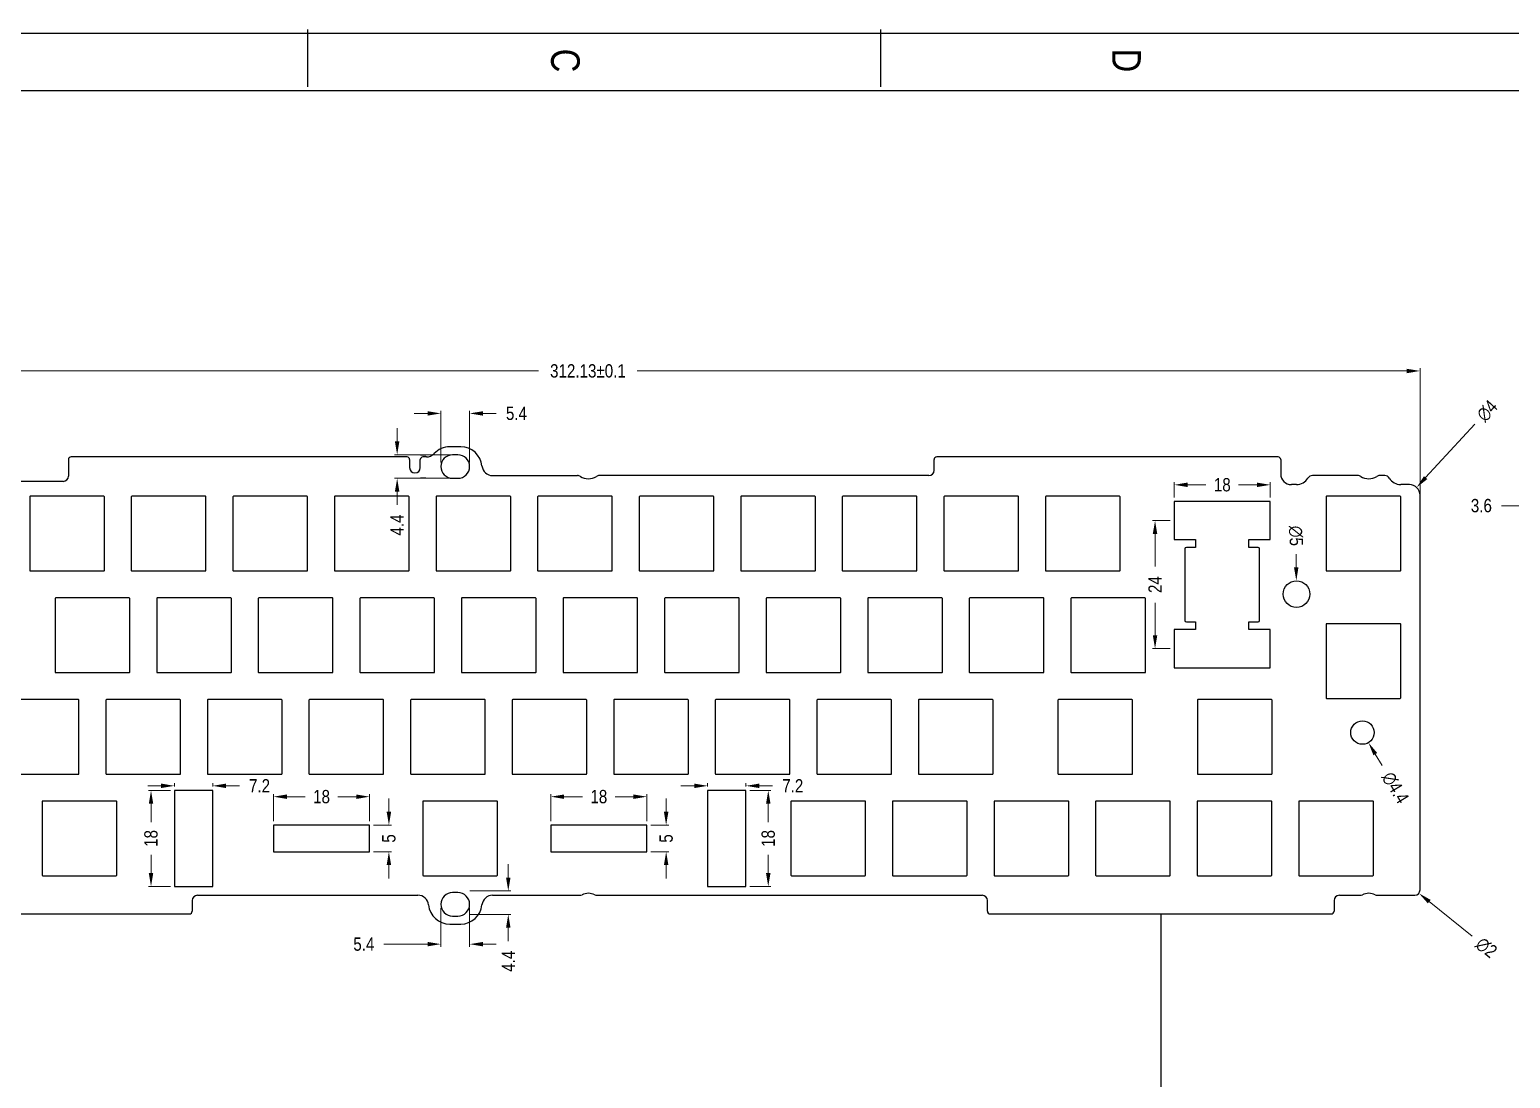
# Model space of a CAD drawing. Header units: millimetres. Extents: x 1477 to 3041, y -1339 to -925.
# Drawn here: x 2552.5 to 2830.2, y -1121.6 to -925 of the extents above; entities that cross this region are included whole.
import ezdxf

# ---------------------------------------------------------------- set-up
doc = ezdxf.new("R2010")
doc.units = ezdxf.units.MM
doc.header["$LTSCALE"] = 30.734
doc.header["$PDMODE"] = 3
doc.header["$PDSIZE"] = 8
doc.layers.get('0').update_dxf_attribs({"linetype": 'CONTINUOUS'})
doc.layers.get('Defpoints').update_dxf_attribs({"linetype": 'CONTINUOUS'})
doc.styles.get("Standard").update_dxf_attribs({"font": 'txt', "width": 0.85})
doc.dimstyles.new('YanXiu', dxfattribs={"dimscale": 2.5, "dimtxt": 3, "dimasz": 2, "dimexe": 0.66, "dimexo": 0.66, "dimgap": 0.66, "dimtad": 0, "dimdsep": 46, "dimtxsty": 'STANDARD', "dimcen": 0, "dimclrd": 3, "dimclre": 6, "dimclrt": 3, "dimazin": 2, "dimtm": 1e-09, "dimtfac": 1, "dimtofl": 0, "dimtmove": 0, "dimatfit": 3, "dimfxl": 1, "dimlwd": 5, "dimlwe": 5, "dimarcsym": 0})

# ---------------------------------------------------------------- blocks, each defined once
blk = doc.blocks.new('*D132')
at = {"color": 3, "lineweight": 5}
for p, q in [((2627.13, -996.93), (2624.63, -996.93)), ((2629.63, -1006.14), (2629.63, -996.43)), ((2635.03, -1006.14), (2635.03, -996.43)), ((2637.53, -996.93), (2640.03, -996.93))]:
    blk.add_line(p, q, dxfattribs=at)
at = {"color": 3}
for points in [[(2627.13, -996.52), (2627.13, -997.35), (2629.63, -996.93)], [(2637.53, -996.52), (2637.53, -997.35), (2635.03, -996.93)]]:
    blk.add_solid(points, dxfattribs=at)
at = {"layer": 'Defpoints', "color": 0}
for p in [(2635.03, -996.93), (2629.63, -1006.89), (2635.03, -1006.89)]:
    blk.add_point(p, dxfattribs=at)
at = {"color": 3, "insert": (2643.81, -996.93), "char_height": 2.5, "attachment_point": 5}
blk.add_mtext('5.4', dxfattribs=at)
blk = doc.blocks.new('*D133')
at = {"color": 3, "lineweight": 5}
for p, q in [((2621.44, -1002.19), (2621.44, -999.69)), ((2631.58, -1004.69), (2620.94, -1004.69)), ((2631.58, -1009.09), (2620.94, -1009.09)), ((2621.44, -1011.59), (2621.44, -1014.09))]:
    blk.add_line(p, q, dxfattribs=at)
at = {"color": 3}
for points in [[(2621.02, -1002.19), (2621.85, -1002.19), (2621.44, -1004.69)], [(2621.02, -1011.59), (2621.85, -1011.59), (2621.44, -1009.09)]]:
    blk.add_solid(points, dxfattribs=at)
at = {"layer": 'Defpoints', "color": 0}
for p in [(2632.33, -1004.69), (2621.44, -1009.09), (2632.33, -1009.09)]:
    blk.add_point(p, dxfattribs=at)
at = {"color": 3, "insert": (2621.44, -1017.87), "char_height": 2.5, "attachment_point": 5, "rotation": 90}
blk.add_mtext('4.4', dxfattribs=at)
blk = doc.blocks.new('*D138')
at = {"color": 3, "lineweight": 5}
for p, q in [((2687.61, -1067.63), (2691.54, -1067.63)), ((2691.04, -1070.13), (2691.04, -1073.56)), ((2691.04, -1083.13), (2691.04, -1079.69)), ((2687.61, -1085.63), (2691.54, -1085.63))]:
    blk.add_line(p, q, dxfattribs=at)
at = {"color": 3}
for points in [[(2690.62, -1070.13), (2691.46, -1070.13), (2691.04, -1067.63)], [(2690.62, -1083.13), (2691.46, -1083.13), (2691.04, -1085.63)]]:
    blk.add_solid(points, dxfattribs=at)
at = {"layer": 'Defpoints', "color": 0}
for p in [(2686.86, -1067.63), (2691.04, -1067.63), (2686.86, -1085.63)]:
    blk.add_point(p, dxfattribs=at)
at = {"color": 3, "insert": (2691.04, -1076.63), "char_height": 2.5, "attachment_point": 5, "rotation": 90}
blk.add_mtext('18', dxfattribs=at)
blk = doc.blocks.new('*D139')
at = {"color": 3, "lineweight": 5}
for p, q in [((2650.26, -1073.38), (2650.26, -1068.3)), ((2652.76, -1068.8), (2656.19, -1068.8)), ((2665.76, -1068.8), (2662.32, -1068.8)), ((2668.26, -1073.38), (2668.26, -1068.3))]:
    blk.add_line(p, q, dxfattribs=at)
at = {"color": 3}
for points in [[(2652.76, -1068.38), (2652.76, -1069.22), (2650.26, -1068.8)], [(2665.76, -1068.38), (2665.76, -1069.22), (2668.26, -1068.8)]]:
    blk.add_solid(points, dxfattribs=at)
at = {"layer": 'Defpoints', "color": 0}
for p in [(2668.26, -1068.8), (2650.26, -1074.13), (2668.26, -1074.13)]:
    blk.add_point(p, dxfattribs=at)
at = {"color": 3, "insert": (2659.26, -1068.8), "char_height": 2.5, "attachment_point": 5}
blk.add_mtext('18', dxfattribs=at)
blk = doc.blocks.new('*D140')
at = {"color": 3, "lineweight": 5}
for p, q in [((2671.89, -1071.63), (2671.89, -1069.13)), ((2669.01, -1074.13), (2672.39, -1074.13)), ((2669.01, -1079.13), (2672.39, -1079.13)), ((2671.89, -1081.63), (2671.89, -1084.13))]:
    blk.add_line(p, q, dxfattribs=at)
at = {"color": 3}
for points in [[(2671.47, -1071.63), (2672.31, -1071.63), (2671.89, -1074.13)], [(2671.47, -1081.63), (2672.31, -1081.63), (2671.89, -1079.13)]]:
    blk.add_solid(points, dxfattribs=at)
at = {"layer": 'Defpoints', "color": 0}
for p in [(2668.26, -1074.13), (2668.26, -1079.13), (2671.89, -1079.13)]:
    blk.add_point(p, dxfattribs=at)
at = {"color": 3, "insert": (2671.89, -1076.63), "char_height": 2.5, "attachment_point": 5, "rotation": 90}
blk.add_mtext('5', dxfattribs=at)
blk = doc.blocks.new('*D141')
at = {"color": 3, "lineweight": 5}
for p, q in [((2598.26, -1073.38), (2598.26, -1068.3)), ((2600.76, -1068.8), (2604.19, -1068.8)), ((2613.76, -1068.8), (2610.32, -1068.8)), ((2616.26, -1073.38), (2616.26, -1068.3))]:
    blk.add_line(p, q, dxfattribs=at)
at = {"color": 3}
for points in [[(2600.76, -1068.38), (2600.76, -1069.22), (2598.26, -1068.8)], [(2613.76, -1068.38), (2613.76, -1069.22), (2616.26, -1068.8)]]:
    blk.add_solid(points, dxfattribs=at)
at = {"layer": 'Defpoints', "color": 0}
for p in [(2616.26, -1068.8), (2598.26, -1074.13), (2616.26, -1074.13)]:
    blk.add_point(p, dxfattribs=at)
at = {"color": 3, "insert": (2607.26, -1068.8), "char_height": 2.5, "attachment_point": 5}
blk.add_mtext('18', dxfattribs=at)
blk = doc.blocks.new('*D142')
at = {"color": 3, "lineweight": 5}
for p, q in [((2619.89, -1071.63), (2619.89, -1069.13)), ((2617.01, -1074.13), (2620.39, -1074.13)), ((2617.01, -1079.13), (2620.39, -1079.13)), ((2619.89, -1081.63), (2619.89, -1084.13))]:
    blk.add_line(p, q, dxfattribs=at)
at = {"color": 3}
for points in [[(2619.47, -1071.63), (2620.31, -1071.63), (2619.89, -1074.13)], [(2619.47, -1081.63), (2620.31, -1081.63), (2619.89, -1079.13)]]:
    blk.add_solid(points, dxfattribs=at)
at = {"layer": 'Defpoints', "color": 0}
for p in [(2616.26, -1074.13), (2616.26, -1079.13), (2619.89, -1079.13)]:
    blk.add_point(p, dxfattribs=at)
at = {"color": 3, "insert": (2619.89, -1076.63), "char_height": 2.5, "attachment_point": 5, "rotation": 90}
blk.add_mtext('5', dxfattribs=at)
blk = doc.blocks.new('*D143')
at = {"color": 3, "lineweight": 5}
for p, q in [((2578.91, -1067.63), (2574.78, -1067.63)), ((2575.28, -1070.13), (2575.28, -1073.56)), ((2575.28, -1083.13), (2575.28, -1079.69)), ((2578.91, -1085.63), (2574.78, -1085.63))]:
    blk.add_line(p, q, dxfattribs=at)
at = {"color": 3}
for points in [[(2574.86, -1070.13), (2575.69, -1070.13), (2575.28, -1067.63)], [(2574.86, -1083.13), (2575.69, -1083.13), (2575.28, -1085.63)]]:
    blk.add_solid(points, dxfattribs=at)
at = {"layer": 'Defpoints', "color": 0}
for p in [(2579.66, -1067.63), (2575.28, -1085.63), (2579.66, -1085.63)]:
    blk.add_point(p, dxfattribs=at)
at = {"color": 3, "insert": (2575.28, -1076.63), "char_height": 2.5, "attachment_point": 5, "rotation": 90}
blk.add_mtext('18', dxfattribs=at)
blk = doc.blocks.new('*D144')
at = {"color": 3, "lineweight": 5}
for p, q in [((2579.66, -1066.88), (2579.66, -1066.26)), ((2586.86, -1066.88), (2586.86, -1066.26)), ((2577.16, -1066.76), (2574.66, -1066.76)), ((2589.36, -1066.76), (2591.86, -1066.76))]:
    blk.add_line(p, q, dxfattribs=at)
at = {"color": 3}
for points in [[(2577.16, -1066.34), (2577.16, -1067.18), (2579.66, -1066.76)], [(2589.36, -1066.34), (2589.36, -1067.18), (2586.86, -1066.76)]]:
    blk.add_solid(points, dxfattribs=at)
at = {"layer": 'Defpoints', "color": 0}
for p in [(2579.66, -1067.63), (2586.86, -1066.76), (2586.86, -1067.63)]:
    blk.add_point(p, dxfattribs=at)
at = {"color": 3, "insert": (2595.63, -1066.76), "char_height": 2.5, "attachment_point": 5}
blk.add_mtext('7.2', dxfattribs=at)
blk = doc.blocks.new('*D145')
at = {"color": 3, "lineweight": 5}
for p, q in [((2679.66, -1066.88), (2679.66, -1066.26)), ((2686.86, -1066.88), (2686.86, -1066.26)), ((2677.16, -1066.76), (2674.66, -1066.76)), ((2689.36, -1066.76), (2691.86, -1066.76))]:
    blk.add_line(p, q, dxfattribs=at)
at = {"color": 3}
for points in [[(2677.16, -1066.34), (2677.16, -1067.18), (2679.66, -1066.76)], [(2689.36, -1066.34), (2689.36, -1067.18), (2686.86, -1066.76)]]:
    blk.add_solid(points, dxfattribs=at)
at = {"layer": 'Defpoints', "color": 0}
for p in [(2679.66, -1067.63), (2686.86, -1066.76), (2686.86, -1067.63)]:
    blk.add_point(p, dxfattribs=at)
at = {"color": 3, "insert": (2695.63, -1066.76), "char_height": 2.5, "attachment_point": 5}
blk.add_mtext('7.2', dxfattribs=at)
blk = doc.blocks.new('*D146')
at = {"color": 3, "lineweight": 5}
for p, q in [((2509.72, -1011.73), (2509.72, -999.79)), ((2512.22, -1000.29), (2521.22, -1000.29)), ((2523.72, -1011.73), (2523.72, -999.79)), ((2523.72, -1000.29), (2534.09, -1000.29))]:
    blk.add_line(p, q, dxfattribs=at)
at = {"color": 3}
for points in [[(2512.22, -999.88), (2512.22, -1000.71), (2509.72, -1000.29)], [(2521.22, -999.88), (2521.22, -1000.71), (2523.72, -1000.29)]]:
    blk.add_solid(points, dxfattribs=at)
at = {"layer": 'Defpoints', "color": 0}
for p in [(2523.72, -1000.29), (2509.72, -1012.48), (2523.72, -1012.48)]:
    blk.add_point(p, dxfattribs=at)
at = {"color": 3, "insert": (2542.37, -1000.29), "char_height": 2.5, "attachment_point": 5}
blk.add_mtext('14.00{\\H0.7x;\\S+0.06^ -0;}', dxfattribs=at)
blk = doc.blocks.new('*D158')
at = {"color": 3, "lineweight": 5}
for p, q in [((2501.15, -1008.84), (2501.15, -988.47)), ((2813.28, -1013.55), (2813.28, -988.47)), ((2503.65, -988.97), (2647.95, -988.97)), ((2810.78, -988.97), (2666.48, -988.97))]:
    blk.add_line(p, q, dxfattribs=at)
at = {"color": 3}
for points in [[(2503.65, -988.56), (2503.65, -989.39), (2501.15, -988.97)], [(2810.78, -988.56), (2810.78, -989.39), (2813.28, -988.97)]]:
    blk.add_solid(points, dxfattribs=at)
at = {"layer": 'Defpoints', "color": 0}
for p in [(2813.28, -988.97), (2501.15, -1009.59), (2813.28, -1014.3)]:
    blk.add_point(p, dxfattribs=at)
at = {"color": 3, "insert": (2657.22, -988.97), "char_height": 2.5, "attachment_point": 5}
blk.add_mtext('312.13%%P0.1', dxfattribs=at)
blk = doc.blocks.new('*D161')
at = {"color": 3, "lineweight": 5}
for p, q in [((2837.23, -1014.23), (2828.55, -1014.23)), ((2839.73, -1017.23), (2839.73, -1013.73)), ((2843.33, -1017.23), (2843.33, -1013.73)), ((2845.83, -1014.23), (2848.33, -1014.23))]:
    blk.add_line(p, q, dxfattribs=at)
at = {"color": 3}
for points in [[(2837.23, -1013.81), (2837.23, -1014.65), (2839.73, -1014.23)], [(2845.83, -1013.81), (2845.83, -1014.65), (2843.33, -1014.23)]]:
    blk.add_solid(points, dxfattribs=at)
at = {"layer": 'Defpoints', "color": 0}
for p in [(2843.33, -1014.23), (2839.73, -1017.98), (2843.33, -1017.98)]:
    blk.add_point(p, dxfattribs=at)
at = {"color": 3, "insert": (2824.78, -1014.23), "char_height": 2.5, "attachment_point": 5}
blk.add_mtext('3.6', dxfattribs=at)
blk = doc.blocks.new('*D162')
at = {"color": 3, "lineweight": 5}
blk.add_line((2790.03, -1023.31), (2790.05, -1025.81), dxfattribs=at)
at = {"color": 3}
blk.add_solid([(2790.47, -1025.8), (2789.64, -1025.81), (2790.08, -1028.31)], dxfattribs=at)
at = {"layer": 'Defpoints', "color": 0}
for p in [(2790.08, -1028.31), (2790.14, -1033.31)]:
    blk.add_point(p, dxfattribs=at)
at = {"color": 3, "insert": (2789.99, -1019.89), "char_height": 2.5, "attachment_point": 5, "rotation": 270.636}
blk.add_mtext('∅5', dxfattribs=at)
blk = doc.blocks.new('*D163')
at = {"color": 3, "lineweight": 5}
blk.add_line((2806.17, -1062.96), (2804.89, -1060.82), dxfattribs=at)
at = {"color": 3}
blk.add_solid([(2805.24, -1060.6), (2804.53, -1061.03), (2803.61, -1058.67)], dxfattribs=at)
at = {"layer": 'Defpoints', "color": 0}
for p in [(2801.35, -1054.89), (2803.61, -1058.67)]:
    blk.add_point(p, dxfattribs=at)
at = {"color": 3, "insert": (2808.64, -1067.12), "char_height": 2.5, "attachment_point": 5, "rotation": 300.7848}
blk.add_mtext('∅4.4', dxfattribs=at)
blk = doc.blocks.new('*D164')
at = {"color": 3, "lineweight": 5}
blk.add_line((2823.55, -998.97), (2814.33, -1008.97), dxfattribs=at)
at = {"color": 3}
blk.add_solid([(2814.02, -1008.69), (2814.64, -1009.25), (2812.64, -1010.81)], dxfattribs=at)
at = {"layer": 'Defpoints', "color": 0}
for p in [(2812.64, -1010.81), (2809.92, -1013.75)]:
    blk.add_point(p, dxfattribs=at)
at = {"color": 3, "insert": (2825.87, -996.45), "char_height": 2.5, "attachment_point": 5, "rotation": 47.3228}
blk.add_mtext('∅4', dxfattribs=at)
blk = doc.blocks.new('*D165')
at = {"color": 3, "lineweight": 5}
blk.add_line((2823.05, -1094.97), (2815, -1088.48), dxfattribs=at)
at = {"color": 3}
blk.add_solid([(2815.27, -1088.15), (2814.74, -1088.8), (2813.06, -1086.91)], dxfattribs=at)
at = {"layer": 'Defpoints', "color": 0}
for p in [(2811.5, -1085.65), (2813.06, -1086.91)]:
    blk.add_point(p, dxfattribs=at)
at = {"color": 3, "insert": (2825.71, -1097.11), "char_height": 2.5, "attachment_point": 5, "rotation": 321.099}
blk.add_mtext('∅2', dxfattribs=at)
blk = doc.blocks.new('*D149')
at = {"color": 3, "lineweight": 5}
for p, q in [((2642.28, -1083.98), (2642.28, -1081.48)), ((2635.08, -1086.48), (2642.78, -1086.48)), ((2635.08, -1090.88), (2642.78, -1090.88)), ((2642.28, -1093.38), (2642.28, -1095.88))]:
    blk.add_line(p, q, dxfattribs=at)
at = {"color": 3}
for points in [[(2641.86, -1083.98), (2642.7, -1083.98), (2642.28, -1086.48)], [(2641.86, -1093.38), (2642.7, -1093.38), (2642.28, -1090.88)]]:
    blk.add_solid(points, dxfattribs=at)
at = {"layer": 'Defpoints', "color": 0}
for p in [(2634.33, -1086.48), (2634.33, -1090.88), (2642.28, -1090.88)]:
    blk.add_point(p, dxfattribs=at)
at = {"color": 3, "insert": (2642.28, -1099.65), "char_height": 2.5, "attachment_point": 5, "rotation": 90}
blk.add_mtext('4.4', dxfattribs=at)
blk = doc.blocks.new('*D150')
at = {"color": 3, "lineweight": 5}
for p, q in [((2629.63, -1089.73), (2629.63, -1096.95)), ((2635.03, -1089.73), (2635.03, -1096.95)), ((2627.13, -1096.45), (2618.97, -1096.45)), ((2637.53, -1096.45), (2640.03, -1096.45))]:
    blk.add_line(p, q, dxfattribs=at)
at = {"color": 3}
for points in [[(2627.13, -1096.03), (2627.13, -1096.86), (2629.63, -1096.45)], [(2637.53, -1096.03), (2637.53, -1096.86), (2635.03, -1096.45)]]:
    blk.add_solid(points, dxfattribs=at)
at = {"layer": 'Defpoints', "color": 0}
for p in [(2629.63, -1088.98), (2635.03, -1088.98), (2635.03, -1096.45)]:
    blk.add_point(p, dxfattribs=at)
at = {"color": 3, "insert": (2615.19, -1096.45), "char_height": 2.5, "attachment_point": 5}
blk.add_mtext('5.4', dxfattribs=at)
blk = doc.blocks.new('*D174')
at = {"color": 3, "lineweight": 5}
for p, q in [((2766.44, -1017.03), (2763.08, -1017.03)), ((2763.58, -1019.53), (2763.58, -1025.61)), ((2763.58, -1038.53), (2763.58, -1032.45)), ((2766.44, -1041.03), (2763.08, -1041.03))]:
    blk.add_line(p, q, dxfattribs=at)
at = {"color": 3}
for points in [[(2763.16, -1019.53), (2764, -1019.53), (2763.58, -1017.03)], [(2763.16, -1038.53), (2764, -1038.53), (2763.58, -1041.03)]]:
    blk.add_solid(points, dxfattribs=at)
at = {"layer": 'Defpoints', "color": 0}
for p in [(2767.19, -1017.03), (2763.58, -1041.03), (2767.19, -1041.03)]:
    blk.add_point(p, dxfattribs=at)
at = {"color": 3, "insert": (2763.58, -1029.03), "char_height": 2.5, "attachment_point": 5, "rotation": 90}
blk.add_mtext('24', dxfattribs=at)
blk = doc.blocks.new('*D175')
at = {"color": 3, "lineweight": 5}
for p, q in [((2767.19, -1012.71), (2767.19, -1009.82)), ((2769.69, -1010.32), (2773.12, -1010.32)), ((2782.69, -1010.32), (2779.25, -1010.32)), ((2785.19, -1012.71), (2785.19, -1009.82))]:
    blk.add_line(p, q, dxfattribs=at)
at = {"color": 3}
for points in [[(2769.69, -1009.9), (2769.69, -1010.74), (2767.19, -1010.32)], [(2782.69, -1009.9), (2782.69, -1010.74), (2785.19, -1010.32)]]:
    blk.add_solid(points, dxfattribs=at)
at = {"layer": 'Defpoints', "color": 0}
for p in [(2767.19, -1010.32), (2767.19, -1013.46), (2785.19, -1013.46)]:
    blk.add_point(p, dxfattribs=at)
at = {"color": 3, "insert": (2776.19, -1010.32), "char_height": 2.5, "attachment_point": 5}
blk.add_mtext('18', dxfattribs=at)

msp = doc.modelspace()

# ---------------------------------------------------------------- linework, layer by layer
at = {"color": 7, "linetype": 'Continuous'}
for p, q in [((2413.115, -925.642), (3040.798, -925.642)), ((2604.627, -924.969), (2604.627, -935.717)), ((2712.106, -924.969), (2712.106, -935.717)), ((2423.863, -936.39), (3040.798, -936.39)), ((2598.285, -1005.09), (2560.285, -1005.09)), ((2623.285, -1005.09), (2560.285, -1005.09)), ((2625.833, -1004.69), (2626.833, -1004.69)), ((2626.922, -1005.09), (2626.285, -1005.09)), ((2633.363, -1003.19), (2631.303, -1003.19)), ((2632.833, -1004.69), (2631.833, -1004.69)), ((2786.644, -1005.09), (2722.644, -1005.09)), ((2559.785, -1005.59), (2559.785, -1008.678)), ((2559.785, -1005.59), (2559.785, -1008.678)), ((2623.785, -1005.59), (2623.785, -1007.09)), ((2625.785, -1007.09), (2625.785, -1005.59)), ((2722.144, -1007.59), (2722.144, -1005.59)), ((2787.144, -1005.59), (2787.144, -1008.278)), ((2558.785, -1009.678), (2532.171, -1009.678)), ((2626.833, -1009.09), (2625.833, -1009.09)), ((2631.833, -1009.09), (2632.833, -1009.09)), ((2721.144, -1008.59), (2659.36, -1008.59)), ((2790.109, -1010.278), (2789.144, -1010.278)), ((2801.613, -1008.59), (2793.103, -1008.59)), ((2806.655, -1008.59), (2805.717, -1008.59)), ((2811.28, -1010.278), (2809.649, -1010.278)), ((2552.53, -1012.578), (2552.53, -1026.378)), ((2566.43, -1012.478), (2552.63, -1012.478)), ((2566.53, -1026.378), (2566.53, -1012.578)), ((2571.58, -1012.578), (2571.58, -1026.378)), ((2585.48, -1012.478), (2571.68, -1012.478)), ((2585.58, -1026.378), (2585.58, -1012.578)), ((2590.63, -1012.578), (2590.63, -1026.378)), ((2604.53, -1012.478), (2590.73, -1012.478)), ((2604.63, -1026.378), (2604.63, -1012.578)), ((2609.68, -1012.578), (2609.68, -1026.378)), ((2623.58, -1012.478), (2609.78, -1012.478)), ((2623.68, -1026.378), (2623.68, -1012.578)), ((2628.73, -1012.578), (2628.73, -1026.378)), ((2642.63, -1012.478), (2628.83, -1012.478)), ((2642.73, -1026.378), (2642.73, -1012.578)), ((2647.78, -1012.578), (2647.78, -1026.378)), ((2661.68, -1012.478), (2647.88, -1012.478)), ((2661.78, -1026.378), (2661.78, -1012.578)), ((2666.83, -1012.578), (2666.83, -1026.378)), ((2680.73, -1012.478), (2666.93, -1012.478)), ((2680.83, -1026.378), (2680.83, -1012.578)), ((2685.88, -1012.578), (2685.88, -1026.378)), ((2699.78, -1012.478), (2685.98, -1012.478)), ((2699.88, -1026.378), (2699.88, -1012.578)), ((2704.93, -1012.578), (2704.93, -1026.378)), ((2718.83, -1012.478), (2705.03, -1012.478)), ((2718.93, -1026.378), (2718.93, -1012.578)), ((2723.98, -1012.578), (2723.98, -1026.378)), ((2737.88, -1012.478), (2724.08, -1012.478)), ((2737.98, -1026.378), (2737.98, -1012.578)), ((2743.03, -1012.578), (2743.03, -1026.378)), ((2756.93, -1012.478), (2743.13, -1012.478)), ((2757.03, -1026.378), (2757.03, -1012.578)), ((2795.65, -1012.578), (2795.65, -1026.378)), ((2809.55, -1012.478), (2795.75, -1012.478)), ((2809.65, -1026.378), (2809.65, -1012.578)), ((2813.28, -1086.278), (2813.28, -1012.278)), ((2552.63, -1026.478), (2566.43, -1026.478)), ((2571.68, -1026.478), (2585.48, -1026.478)), ((2590.73, -1026.478), (2604.53, -1026.478)), ((2609.78, -1026.478), (2623.58, -1026.478)), ((2628.83, -1026.478), (2642.63, -1026.478)), ((2647.88, -1026.478), (2661.68, -1026.478)), ((2666.93, -1026.478), (2680.73, -1026.478)), ((2685.98, -1026.478), (2699.78, -1026.478)), ((2705.03, -1026.478), (2718.83, -1026.478)), ((2724.08, -1026.478), (2737.88, -1026.478)), ((2743.13, -1026.478), (2756.93, -1026.478)), ((2795.75, -1026.478), (2809.55, -1026.478)), ((2557.295, -1031.628), (2557.295, -1045.428)), ((2571.195, -1031.528), (2557.395, -1031.528)), ((2571.295, -1045.428), (2571.295, -1031.628)), ((2576.345, -1031.628), (2576.345, -1045.428)), ((2590.245, -1031.528), (2576.445, -1031.528)), ((2590.345, -1045.428), (2590.345, -1031.628)), ((2595.395, -1031.628), (2595.395, -1045.428)), ((2609.295, -1031.528), (2595.495, -1031.528)), ((2609.395, -1045.428), (2609.395, -1031.628)), ((2614.445, -1031.628), (2614.445, -1045.428)), ((2628.345, -1031.528), (2614.545, -1031.528)), ((2628.445, -1045.428), (2628.445, -1031.628)), ((2633.495, -1031.628), (2633.495, -1045.428)), ((2647.395, -1031.528), (2633.595, -1031.528)), ((2647.495, -1045.428), (2647.495, -1031.628)), ((2652.545, -1031.628), (2652.545, -1045.428)), ((2666.445, -1031.528), (2652.645, -1031.528)), ((2666.545, -1045.428), (2666.545, -1031.628)), ((2671.595, -1031.628), (2671.595, -1045.428)), ((2685.495, -1031.528), (2671.695, -1031.528)), ((2685.595, -1045.428), (2685.595, -1031.628)), ((2690.645, -1031.628), (2690.645, -1045.428)), ((2704.545, -1031.528), (2690.745, -1031.528)), ((2704.645, -1045.428), (2704.645, -1031.628)), ((2709.695, -1031.628), (2709.695, -1045.428)), ((2723.595, -1031.528), (2709.795, -1031.528)), ((2723.695, -1045.428), (2723.695, -1031.628)), ((2728.745, -1031.628), (2728.745, -1045.428)), ((2742.645, -1031.528), (2728.845, -1031.528)), ((2742.745, -1045.428), (2742.745, -1031.628)), ((2795.65, -1036.465), (2795.65, -1050.265)), ((2809.55, -1036.365), (2795.75, -1036.365)), ((2809.65, -1050.265), (2809.65, -1036.465)), ((2557.395, -1045.528), (2571.195, -1045.528)), ((2576.445, -1045.528), (2590.245, -1045.528)), ((2595.495, -1045.528), (2609.295, -1045.528)), ((2614.545, -1045.528), (2628.345, -1045.528)), ((2633.595, -1045.528), (2647.395, -1045.528)), ((2652.645, -1045.528), (2666.445, -1045.528)), ((2671.695, -1045.528), (2685.495, -1045.528)), ((2690.745, -1045.528), (2704.545, -1045.528)), ((2709.795, -1045.528), (2723.595, -1045.528)), ((2728.845, -1045.528), (2742.645, -1045.528)), ((2561.655, -1050.578), (2547.855, -1050.578)), ((2561.755, -1064.478), (2561.755, -1050.678)), ((2566.805, -1050.678), (2566.805, -1064.478)), ((2580.705, -1050.578), (2566.905, -1050.578)), ((2580.805, -1064.478), (2580.805, -1050.678)), ((2585.855, -1050.678), (2585.855, -1064.478)), ((2599.755, -1050.578), (2585.955, -1050.578)), ((2599.855, -1064.478), (2599.855, -1050.678)), ((2604.905, -1050.678), (2604.905, -1064.478)), ((2618.805, -1050.578), (2605.005, -1050.578)), ((2618.905, -1064.478), (2618.905, -1050.678)), ((2623.955, -1050.678), (2623.955, -1064.478)), ((2637.855, -1050.578), (2624.055, -1050.578)), ((2637.955, -1064.478), (2637.955, -1050.678)), ((2643.005, -1050.678), (2643.005, -1064.478)), ((2656.905, -1050.578), (2643.105, -1050.578)), ((2657.005, -1064.478), (2657.005, -1050.678)), ((2662.055, -1050.678), (2662.055, -1064.478)), ((2675.955, -1050.578), (2662.155, -1050.578)), ((2676.055, -1064.478), (2676.055, -1050.678)), ((2681.105, -1050.678), (2681.105, -1064.478)), ((2695.005, -1050.578), (2681.205, -1050.578)), ((2695.105, -1064.478), (2695.105, -1050.678)), ((2700.155, -1050.678), (2700.155, -1064.478)), ((2714.055, -1050.578), (2700.255, -1050.578)), ((2714.155, -1064.478), (2714.155, -1050.678)), ((2719.205, -1050.678), (2719.205, -1064.478)), ((2733.105, -1050.578), (2719.305, -1050.578)), ((2733.205, -1064.478), (2733.205, -1050.678)), ((2745.35, -1050.678), (2745.35, -1064.478)), ((2759.25, -1050.578), (2745.45, -1050.578)), ((2759.35, -1064.478), (2759.35, -1050.678)), ((2771.525, -1050.678), (2771.525, -1064.478)), ((2785.425, -1050.578), (2771.625, -1050.578)), ((2785.525, -1064.478), (2785.525, -1050.678)), ((2795.75, -1050.365), (2809.55, -1050.365)), ((2547.855, -1064.578), (2561.655, -1064.578)), ((2566.905, -1064.578), (2580.705, -1064.578)), ((2585.955, -1064.578), (2599.755, -1064.578)), ((2605.005, -1064.578), (2618.805, -1064.578)), ((2624.055, -1064.578), (2637.855, -1064.578)), ((2643.105, -1064.578), (2656.905, -1064.578)), ((2662.155, -1064.578), (2675.955, -1064.578)), ((2681.205, -1064.578), (2695.005, -1064.578)), ((2700.255, -1064.578), (2714.055, -1064.578)), ((2719.305, -1064.578), (2733.105, -1064.578)), ((2745.45, -1064.578), (2759.25, -1064.578)), ((2771.625, -1064.578), (2785.425, -1064.578)), ((2579.655, -1067.628), (2579.655, -1085.628)), ((2586.855, -1067.628), (2579.655, -1067.628)), ((2586.855, -1085.628), (2586.855, -1067.628)), ((2686.855, -1067.628), (2679.655, -1067.628)), ((2679.655, -1067.628), (2679.655, -1085.628)), ((2686.855, -1085.628), (2686.855, -1067.628)), ((2554.86, -1069.728), (2554.86, -1083.528)), ((2568.76, -1069.628), (2554.96, -1069.628)), ((2568.86, -1083.528), (2568.86, -1069.728)), ((2626.255, -1069.728), (2626.255, -1083.528)), ((2640.155, -1069.628), (2626.355, -1069.628)), ((2640.255, -1083.528), (2640.255, -1069.728)), ((2695.28, -1069.728), (2695.28, -1083.528)), ((2709.18, -1069.628), (2695.38, -1069.628)), ((2709.28, -1083.528), (2709.28, -1069.728)), ((2714.33, -1069.728), (2714.33, -1083.528)), ((2728.23, -1069.628), (2714.43, -1069.628)), ((2728.33, -1083.528), (2728.33, -1069.728)), ((2733.38, -1069.728), (2733.38, -1083.528)), ((2747.28, -1069.628), (2733.48, -1069.628)), ((2747.38, -1083.528), (2747.38, -1069.728)), ((2752.43, -1069.728), (2752.43, -1083.528)), ((2766.33, -1069.628), (2752.53, -1069.628)), ((2766.43, -1083.528), (2766.43, -1069.728)), ((2771.48, -1069.728), (2771.48, -1083.528)), ((2785.38, -1069.628), (2771.58, -1069.628)), ((2785.48, -1083.528), (2785.48, -1069.728)), ((2790.53, -1069.728), (2790.53, -1083.528)), ((2804.43, -1069.628), (2790.63, -1069.628)), ((2804.53, -1083.528), (2804.53, -1069.728)), ((2598.255, -1074.128), (2598.255, -1079.128)), ((2616.255, -1074.128), (2598.255, -1074.128)), ((2616.255, -1079.128), (2616.255, -1074.128)), ((2668.255, -1074.128), (2650.255, -1074.128)), ((2650.255, -1074.128), (2650.255, -1079.128)), ((2668.255, -1079.128), (2668.255, -1074.128)), ((2598.255, -1079.128), (2616.255, -1079.128)), ((2650.255, -1079.128), (2668.255, -1079.128)), ((2554.96, -1083.628), (2568.76, -1083.628)), ((2579.655, -1085.628), (2586.855, -1085.628)), ((2626.355, -1083.628), (2640.155, -1083.628)), ((2679.655, -1085.628), (2686.855, -1085.628)), ((2695.38, -1083.628), (2709.18, -1083.628)), ((2714.43, -1083.628), (2728.23, -1083.628)), ((2733.48, -1083.628), (2747.28, -1083.628)), ((2752.53, -1083.628), (2766.33, -1083.628)), ((2771.58, -1083.628), (2785.38, -1083.628)), ((2790.63, -1083.628), (2804.43, -1083.628)), ((2582.999, -1088.278), (2582.999, -1090.278)), ((2583.999, -1087.278), (2625.333, -1087.278)), ((2632.833, -1086.778), (2631.833, -1086.778)), ((2639.333, -1087.278), (2655.693, -1087.278)), ((2658.923, -1087.278), (2731.144, -1087.278)), ((2732.144, -1090.278), (2732.144, -1088.278)), ((2797.144, -1088.278), (2797.144, -1090.278)), ((2805.28, -1087.278), (2812.28, -1087.278)), ((2518.499, -1090.778), (2582.499, -1090.778)), ((2631.833, -1091.178), (2632.833, -1091.178)), ((2732.644, -1090.778), (2796.644, -1090.778)), ((2631.303, -1092.678), (2633.363, -1092.678))]:
    msp.add_line(p, q, dxfattribs=at)
for p, q in [((2639.333, -1008.59), (2655.256, -1008.59)), ((2798.144, -1087.278), (2802.05, -1087.278)), ((2764.644, -1090.778), (2764.644, -1139.736))]:
    msp.add_line(p, q)
at = {"color": 1}
for p, q in [((2785.185, -1013.456), (2767.185, -1013.456)), ((2767.185, -1013.456), (2767.185, -1020.599)), ((2785.185, -1020.599), (2785.185, -1013.456)), ((2767.185, -1020.599), (2771.185, -1020.599)), ((2771.185, -1020.599), (2771.185, -1022.043)), ((2781.185, -1020.599), (2785.185, -1020.599)), ((2781.185, -1022.043), (2781.185, -1020.599)), ((2769.17, -1022.323), (2769.17, -1035.733)), ((2771.185, -1022.043), (2769.45, -1022.043)), ((2782.89, -1022.043), (2781.185, -1022.043)), ((2783.17, -1035.733), (2783.17, -1022.323)), ((2747.795, -1031.628), (2747.795, -1045.428)), ((2761.695, -1031.528), (2747.895, -1031.528)), ((2761.795, -1045.428), (2761.795, -1031.628)), ((2771.185, -1037.428), (2767.185, -1037.428)), ((2767.185, -1037.428), (2767.185, -1044.628)), ((2769.45, -1036.013), (2771.185, -1036.013)), ((2771.185, -1036.013), (2771.185, -1037.428)), ((2781.185, -1036.013), (2782.89, -1036.013)), ((2781.185, -1037.428), (2781.185, -1036.013)), ((2785.185, -1037.428), (2781.185, -1037.428)), ((2785.185, -1044.628), (2785.185, -1037.428)), ((2747.895, -1045.528), (2761.695, -1045.528)), ((2767.185, -1044.628), (2785.185, -1044.628))]:
    msp.add_line(p, q, dxfattribs=at)
at = {"color": 7, "linetype": 'Continuous'}
for centre, radius in [((2790.109, -1030.806), 2.5), ((2802.48, -1056.778), 2.2)]:
    msp.add_circle(centre, radius, dxfattribs=at)
for centre, radius, start, end in [((2560.285, -1005.59), 0.5, 90, 180), ((2560.285, -1005.59), 0.5, 90, 180), ((2623.285, -1005.59), 0.5, 0, 90), ((2626.285, -1005.59), 0.5, 90, 180), ((2626.922, -1003.09), 2, 270, 316.89533), ((2631.303, -1007.19), 4, 90, 136.89533), ((2631.833, -1006.89), 2.2, 90, 270), ((2632.833, -1006.89), 2.2, 270, 90), ((2633.363, -1007.19), 4, 5.73917, 90), ((2722.644, -1005.59), 0.5, 90, 180), ((2786.644, -1005.59), 0.5, 0, 90), ((2624.785, -1007.09), 1, 180, 0), ((2639.333, -1006.59), 2, 185.73917, 270), ((2721.144, -1007.59), 1, 270, 0), ((2558.785, -1008.678), 1, 270, 0), ((2558.785, -1008.678), 1, 270, 0), ((2655.256, -1009.59), 1, 57.31671, 90), ((2657.308, -1006.392), 2.8, 237.31671, 302.68329), ((2659.36, -1009.59), 1, 90, 122.68329), ((2789.144, -1008.278), 2, 180, 270), ((2790.109, -1007.778), 2.5, 270, 328.81129), ((2793.103, -1009.59), 1, 90, 148.81129), ((2801.613, -1009.59), 1, 57.31671, 90), ((2803.665, -1006.392), 2.8, 237.31671, 302.68329), ((2805.717, -1009.59), 1, 90, 122.68329), ((2806.655, -1009.59), 1, 31.18871, 90), ((2809.649, -1007.778), 2.5, 211.18871, 270), ((2811.28, -1012.278), 2, 0, 90), ((2552.63, -1012.578), 0.1, 90, 180), ((2566.43, -1012.578), 0.1, 0, 90), ((2571.68, -1012.578), 0.1, 90, 180), ((2585.48, -1012.578), 0.1, 0, 90), ((2590.73, -1012.578), 0.1, 90, 180), ((2604.53, -1012.578), 0.1, 0, 90), ((2609.78, -1012.578), 0.1, 90, 180), ((2623.58, -1012.578), 0.1, 0, 90), ((2628.83, -1012.578), 0.1, 90, 180), ((2642.63, -1012.578), 0.1, 0, 90), ((2647.88, -1012.578), 0.1, 90, 180), ((2661.68, -1012.578), 0.1, 0, 90), ((2666.93, -1012.578), 0.1, 90, 180), ((2680.73, -1012.578), 0.1, 0, 90), ((2685.98, -1012.578), 0.1, 90, 180), ((2699.78, -1012.578), 0.1, 0, 90), ((2705.03, -1012.578), 0.1, 90, 180), ((2718.83, -1012.578), 0.1, 0, 90), ((2724.08, -1012.578), 0.1, 90, 180), ((2737.88, -1012.578), 0.1, 0, 90), ((2743.13, -1012.578), 0.1, 90, 180), ((2756.93, -1012.578), 0.1, 0, 90), ((2795.75, -1012.578), 0.1, 90, 180), ((2809.55, -1012.578), 0.1, 0, 90), ((2552.63, -1026.378), 0.1, 180, 270), ((2566.43, -1026.378), 0.1, 270, 0), ((2571.68, -1026.378), 0.1, 180, 270), ((2585.48, -1026.378), 0.1, 270, 0), ((2590.73, -1026.378), 0.1, 180, 270), ((2604.53, -1026.378), 0.1, 270, 0), ((2609.78, -1026.378), 0.1, 180, 270), ((2623.58, -1026.378), 0.1, 270, 0), ((2628.83, -1026.378), 0.1, 180, 270), ((2642.63, -1026.378), 0.1, 270, 0), ((2647.88, -1026.378), 0.1, 180, 270), ((2661.68, -1026.378), 0.1, 270, 0), ((2666.93, -1026.378), 0.1, 180, 270), ((2680.73, -1026.378), 0.1, 270, 0), ((2685.98, -1026.378), 0.1, 180, 270), ((2699.78, -1026.378), 0.1, 270, 0), ((2705.03, -1026.378), 0.1, 180, 270), ((2718.83, -1026.378), 0.1, 270, 0), ((2724.08, -1026.378), 0.1, 180, 270), ((2737.88, -1026.378), 0.1, 270, 0), ((2743.13, -1026.378), 0.1, 180, 270), ((2756.93, -1026.378), 0.1, 270, 0), ((2795.75, -1026.378), 0.1, 180, 270), ((2809.55, -1026.378), 0.1, 270, 0), ((2557.395, -1031.628), 0.1, 90, 180), ((2571.195, -1031.628), 0.1, 0, 90), ((2576.445, -1031.628), 0.1, 90, 180), ((2590.245, -1031.628), 0.1, 0, 90), ((2595.495, -1031.628), 0.1, 90, 180), ((2609.295, -1031.628), 0.1, 0, 90), ((2614.545, -1031.628), 0.1, 90, 180), ((2628.345, -1031.628), 0.1, 0, 90), ((2633.595, -1031.628), 0.1, 90, 180), ((2647.395, -1031.628), 0.1, 0, 90), ((2652.645, -1031.628), 0.1, 90, 180), ((2666.445, -1031.628), 0.1, 0, 90), ((2671.695, -1031.628), 0.1, 90, 180), ((2685.495, -1031.628), 0.1, 0, 90), ((2690.745, -1031.628), 0.1, 90, 180), ((2704.545, -1031.628), 0.1, 0, 90), ((2709.795, -1031.628), 0.1, 90, 180), ((2723.595, -1031.628), 0.1, 0, 90), ((2728.845, -1031.628), 0.1, 90, 180), ((2742.645, -1031.628), 0.1, 0, 90), ((2795.75, -1036.465), 0.1, 90, 180), ((2809.55, -1036.465), 0.1, 0, 90), ((2557.395, -1045.428), 0.1, 180, 270), ((2571.195, -1045.428), 0.1, 270, 0), ((2576.445, -1045.428), 0.1, 180, 270), ((2590.245, -1045.428), 0.1, 270, 0), ((2595.495, -1045.428), 0.1, 180, 270), ((2609.295, -1045.428), 0.1, 270, 0), ((2614.545, -1045.428), 0.1, 180, 270), ((2628.345, -1045.428), 0.1, 270, 0), ((2633.595, -1045.428), 0.1, 180, 270), ((2647.395, -1045.428), 0.1, 270, 0), ((2652.645, -1045.428), 0.1, 180, 270), ((2666.445, -1045.428), 0.1, 270, 0), ((2671.695, -1045.428), 0.1, 180, 270), ((2685.495, -1045.428), 0.1, 270, 0), ((2690.745, -1045.428), 0.1, 180, 270), ((2704.545, -1045.428), 0.1, 270, 0), ((2709.795, -1045.428), 0.1, 180, 270), ((2723.595, -1045.428), 0.1, 270, 0), ((2728.845, -1045.428), 0.1, 180, 270), ((2742.645, -1045.428), 0.1, 270, 0), ((2561.655, -1050.678), 0.1, 0, 90), ((2566.905, -1050.678), 0.1, 90, 180), ((2580.705, -1050.678), 0.1, 0, 90), ((2585.955, -1050.678), 0.1, 90, 180), ((2599.755, -1050.678), 0.1, 0, 90), ((2605.005, -1050.678), 0.1, 90, 180), ((2618.805, -1050.678), 0.1, 0, 90), ((2624.055, -1050.678), 0.1, 90, 180), ((2637.855, -1050.678), 0.1, 0, 90), ((2643.105, -1050.678), 0.1, 90, 180), ((2656.905, -1050.678), 0.1, 0, 90), ((2662.155, -1050.678), 0.1, 90, 180), ((2675.955, -1050.678), 0.1, 0, 90), ((2681.205, -1050.678), 0.1, 90, 180), ((2695.005, -1050.678), 0.1, 0, 90), ((2700.255, -1050.678), 0.1, 90, 180), ((2714.055, -1050.678), 0.1, 0, 90), ((2719.305, -1050.678), 0.1, 90, 180), ((2733.105, -1050.678), 0.1, 0, 90), ((2745.45, -1050.678), 0.1, 90, 180), ((2759.25, -1050.678), 0.1, 0, 90), ((2771.625, -1050.678), 0.1, 90, 180), ((2785.425, -1050.678), 0.1, 0, 90), ((2795.75, -1050.265), 0.1, 180, 270), ((2809.55, -1050.265), 0.1, 270, 0), ((2561.655, -1064.478), 0.1, 270, 0), ((2566.905, -1064.478), 0.1, 180, 270), ((2580.705, -1064.478), 0.1, 270, 0), ((2585.955, -1064.478), 0.1, 180, 270), ((2599.755, -1064.478), 0.1, 270, 0), ((2605.005, -1064.478), 0.1, 180, 270), ((2618.805, -1064.478), 0.1, 270, 0), ((2624.055, -1064.478), 0.1, 180, 270), ((2637.855, -1064.478), 0.1, 270, 0), ((2643.105, -1064.478), 0.1, 180, 270), ((2656.905, -1064.478), 0.1, 270, 0), ((2662.155, -1064.478), 0.1, 180, 270), ((2675.955, -1064.478), 0.1, 270, 0), ((2681.205, -1064.478), 0.1, 180, 270), ((2695.005, -1064.478), 0.1, 270, 0), ((2700.255, -1064.478), 0.1, 180, 270), ((2714.055, -1064.478), 0.1, 270, 0), ((2719.305, -1064.478), 0.1, 180, 270), ((2733.105, -1064.478), 0.1, 270, 0), ((2745.45, -1064.478), 0.1, 180, 270), ((2759.25, -1064.478), 0.1, 270, 0), ((2771.625, -1064.478), 0.1, 180, 270), ((2785.425, -1064.478), 0.1, 270, 0), ((2554.96, -1069.728), 0.1, 90, 180), ((2568.76, -1069.728), 0.1, 0, 90), ((2626.355, -1069.728), 0.1, 90, 180), ((2640.155, -1069.728), 0.1, 0, 90), ((2695.38, -1069.728), 0.1, 90, 180), ((2709.18, -1069.728), 0.1, 0, 90), ((2714.43, -1069.728), 0.1, 90, 180), ((2728.23, -1069.728), 0.1, 0, 90), ((2733.48, -1069.728), 0.1, 90, 180), ((2747.28, -1069.728), 0.1, 0, 90), ((2752.53, -1069.728), 0.1, 90, 180), ((2766.33, -1069.728), 0.1, 0, 90), ((2771.58, -1069.728), 0.1, 90, 180), ((2785.38, -1069.728), 0.1, 0, 90), ((2790.63, -1069.728), 0.1, 90, 180), ((2804.43, -1069.728), 0.1, 0, 90), ((2554.96, -1083.528), 0.1, 180, 270), ((2568.76, -1083.528), 0.1, 270, 0), ((2626.355, -1083.528), 0.1, 180, 270), ((2640.155, -1083.528), 0.1, 270, 0), ((2695.38, -1083.528), 0.1, 180, 270), ((2709.18, -1083.528), 0.1, 270, 0), ((2714.43, -1083.528), 0.1, 180, 270), ((2728.23, -1083.528), 0.1, 270, 0), ((2733.48, -1083.528), 0.1, 180, 270), ((2747.28, -1083.528), 0.1, 270, 0), ((2752.53, -1083.528), 0.1, 180, 270), ((2766.33, -1083.528), 0.1, 270, 0), ((2771.58, -1083.528), 0.1, 180, 270), ((2785.38, -1083.528), 0.1, 270, 0), ((2790.63, -1083.528), 0.1, 180, 270), ((2804.43, -1083.528), 0.1, 270, 0), ((2583.999, -1088.278), 1, 90, 180), ((2625.333, -1089.278), 2, 5.73917, 90), ((2631.833, -1088.978), 2.2, 90, 270), ((2632.833, -1088.978), 2.2, 270, 90), ((2639.333, -1089.278), 2, 90, 90), ((2639.333, -1089.278), 2, 90, 174.26083), ((2655.693, -1086.278), 1, 270, 295.15417), ((2657.308, -1089.717), 2.8, 64.84583, 115.15417), ((2658.923, -1086.278), 1, 244.84583, 270), ((2731.144, -1088.278), 1, 0, 90), ((2798.144, -1088.278), 1, 90, 180), ((2802.05, -1086.278), 1, 270, 295.15417), ((2803.665, -1089.717), 2.8, 64.84583, 115.15417), ((2805.28, -1086.278), 1, 244.84583, 270), ((2812.28, -1086.278), 1, 270, 0), ((2582.499, -1090.278), 0.5, 270, 0), ((2631.303, -1088.678), 4, 185.73917, 270), ((2633.363, -1088.678), 4, 270, 354.26083), ((2732.644, -1090.278), 0.5, 180, 270), ((2796.644, -1090.278), 0.5, 270, 0)]:
    msp.add_arc(centre, radius, start, end, dxfattribs=at)
at = {"color": 1}
for centre, radius, start, end in [((2769.45, -1022.323), 0.28, 90, 180), ((2782.89, -1022.323), 0.28, 0, 90), ((2747.895, -1031.628), 0.1, 90, 180), ((2761.695, -1031.628), 0.1, 0, 90), ((2769.45, -1035.733), 0.28, 180, 270), ((2782.89, -1035.733), 0.28, 270, 0), ((2747.895, -1045.428), 0.1, 180, 270), ((2761.695, -1045.428), 0.1, 270, 0)]:
    msp.add_arc(centre, radius, start, end, dxfattribs=at)

# ---------------------------------------------------------------- texts
at = {"color": 7, "linetype": 'Continuous', "char_height": 5.374, "width": 5.37399, "attachment_point": 1, "rotation": 270, "line_spacing_factor": 0.9}
for s, insert in [('C', (2655.68, -928.551)), ('D', (2760.926, -928.551))]:
    msp.add_mtext(s, dxfattribs=dict(at, insert=insert))

# ---------------------------------------------------------------- dimensions: what is measured, and where the dimension line sits
dim = msp.add_linear_dim(base=(2813.28, -988.974), p1=(2501.15, -1009.59), p2=(2813.28, -1014.302), text='<>%%P0.1', dimstyle='YanXiu', override={"dimtxt": 1, "dimasz": 1, "dimexe": 0.2, "dimexo": 0.3, "dimclre": 3})
dim.commit()
dim.dimension.update_dxf_attribs({"geometry": '*D158', "text_midpoint": (2657.215, -988.974)})
for p1, p2, picture, middle in [((2809.925, -1013.748), (2812.636, -1010.807), '*D164', (2825.871, -996.453)), ((2811.502, -1085.65), (2813.058, -1086.906), '*D165', (2825.71, -1097.114))]:
    dim = msp.add_diameter_dim_2p(p1=p1, p2=p2, dimstyle='YanXiu', override={"dimtxt": 1, "dimasz": 1, "dimexe": 0.2, "dimexo": 0.3, "dimclre": 3})
    dim.commit()
    dim.dimension.update_dxf_attribs({"geometry": picture, "text_midpoint": middle, "dimtype": 163})
for base, p1, p2, picture, middle in [((2635.033, -996.932), (2629.633, -1006.89), (2635.033, -1006.89), '*D132', (2643.808, -996.932)), ((2767.185, -1010.319), (2785.185, -1013.456), (2767.185, -1013.456), '*D175', (2776.185, -1010.319)), ((2586.855, -1066.761), (2579.655, -1067.628), (2586.855, -1067.628), '*D144', (2595.63, -1066.761)), ((2686.855, -1066.761), (2679.655, -1067.628), (2686.855, -1067.628), '*D145', (2695.63, -1066.761)), ((2616.255, -1068.799), (2598.255, -1074.128), (2616.255, -1074.128), '*D141', (2607.255, -1068.799)), ((2668.255, -1068.799), (2650.255, -1074.128), (2668.255, -1074.128), '*D139', (2659.255, -1068.799))]:
    dim = msp.add_linear_dim(base=base, p1=p1, p2=p2, dimstyle='YanXiu', override={"dimtxt": 1, "dimasz": 1, "dimexe": 0.2, "dimexo": 0.3, "dimclre": 3})
    dim.commit()
    dim.dimension.update_dxf_attribs({"geometry": picture, "text_midpoint": middle})
dim = msp.add_linear_dim(base=(2523.715, -1000.293), p1=(2509.715, -1012.478), p2=(2523.715, -1012.478), text='14.00{\\H0.7x;\\S+0.06^ -0;}', dimstyle='YanXiu', override={"dimtxt": 1, "dimasz": 1, "dimexe": 0.2, "dimexo": 0.3, "dimclre": 3})
dim.commit()
dim.dimension.update_dxf_attribs({"geometry": '*D146', "text_midpoint": (2542.366, -1000.293), "dimtype": 160})
for base, p1, p2, picture, middle in [((2621.438, -1009.09), (2632.333, -1004.69), (2632.333, -1009.09), '*D133', (2621.438, -1017.865)), ((2763.58, -1041.028), (2767.185, -1017.028), (2767.185, -1041.028), '*D174', (2763.58, -1029.028)), ((2575.277, -1085.628), (2579.655, -1067.628), (2579.655, -1085.628), '*D143', (2575.277, -1076.628)), ((2619.89, -1079.128), (2616.255, -1074.128), (2616.255, -1079.128), '*D142', (2619.89, -1076.628)), ((2671.89, -1079.128), (2668.255, -1074.128), (2668.255, -1079.128), '*D140', (2671.89, -1076.628)), ((2691.039, -1067.628), (2686.855, -1085.628), (2686.855, -1067.628), '*D138', (2691.039, -1076.628)), ((2642.279, -1090.878), (2634.333, -1086.478), (2634.333, -1090.878), '*D149', (2642.279, -1099.653))]:
    dim = msp.add_linear_dim(base=base, p1=p1, p2=p2, angle=90, dimstyle='YanXiu', override={"dimtxt": 1, "dimasz": 1, "dimexe": 0.2, "dimexo": 0.3, "dimclre": 3})
    dim.commit()
    dim.dimension.update_dxf_attribs({"geometry": picture, "text_midpoint": middle})
for base, p1, p2, picture, middle in [((2843.327, -1014.23), (2839.727, -1017.979), (2843.327, -1017.978), '*D161', (2824.779, -1014.23)), ((2635.033, -1096.447), (2629.633, -1088.978), (2635.033, -1088.978), '*D150', (2615.193, -1096.447))]:
    dim = msp.add_linear_dim(base=base, p1=p1, p2=p2, dimstyle='YanXiu', override={"dimtxt": 1, "dimasz": 1, "dimexe": 0.2, "dimexo": 0.3, "dimclre": 3})
    dim.commit()
    dim.dimension.update_dxf_attribs({"geometry": picture, "text_midpoint": middle, "dimtype": 160})
for p1, p2, picture, middle in [((2790.137, -1033.306), (2790.081, -1028.306), '*D162', (2789.988, -1019.886)), ((2801.354, -1054.888), (2803.606, -1058.668), '*D163', (2808.641, -1067.119))]:
    dim = msp.add_diameter_dim_2p(p1=p1, p2=p2, dimstyle='YanXiu', override={"dimtxt": 1, "dimasz": 1, "dimexe": 0.2, "dimexo": 0.3, "dimclre": 3})
    dim.commit()
    dim.dimension.update_dxf_attribs({"geometry": picture, "text_midpoint": middle})

doc.saveas('drawing.dxf')
